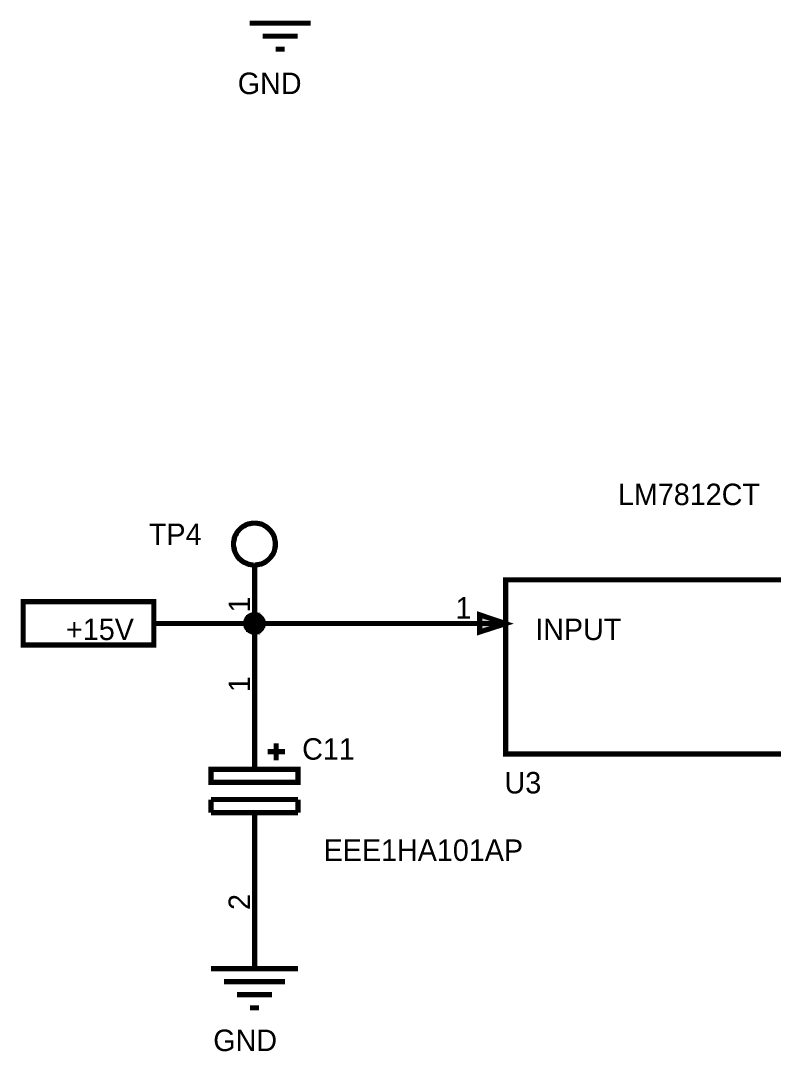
# Model space of a CAD drawing. Header units: millimetres. Extents: x 0 to 800, y 0 to 567.
# Drawn here: x 655.3 to 699.3, y 421.6 to 481.8 of the extents above; entities that cross this region are included whole.
import ezdxf

# ---------------------------------------------------------------- set-up
doc = ezdxf.new("R2010")
doc.units = ezdxf.units.MM
doc.layers.add('Sheet', color=255, linetype='Continuous')

msp = doc.modelspace()

# ---------------------------------------------------------------- linework, layer by layer
at = {"layer": 'Sheet'}
for points, const_width in [([(668.729, 481.685), (672.29, 481.685)], 0.3), ([(669.49, 480.924), (671.528, 480.924)], 0.3), ([(670.252, 480.162), (670.767, 480.162)], 0.3), ([(669.02, 452.477), (668.953, 452.477), (668.885, 452.477), (668.818, 452.455), (668.773, 452.455), (668.706, 452.433), (668.639, 452.433), (668.594, 452.41), (668.527, 452.388), (668.482, 452.365), (668.437, 452.321), (668.37, 452.298), (668.325, 452.276), (668.281, 452.231), (668.236, 452.209), (668.191, 452.164), (668.146, 452.119), (668.101, 452.074), (668.057, 452.03), (668.034, 451.985), (667.989, 451.94), (667.967, 451.895), (667.945, 451.828), (667.9, 451.783), (667.877, 451.738), (667.855, 451.671), (667.833, 451.626), (667.833, 451.559), (667.81, 451.492), (667.81, 451.447), (667.788, 451.38), (667.788, 451.313), (667.788, 451.246)], 0.3), ([(670.229, 451.246), (670.229, 451.313), (670.229, 451.38), (670.207, 451.447), (670.207, 451.492), (670.185, 451.559), (670.185, 451.626), (670.162, 451.671), (670.14, 451.738), (670.117, 451.783), (670.095, 451.828), (670.05, 451.895), (670.028, 451.94), (669.983, 451.985), (669.961, 452.03), (669.916, 452.074), (669.871, 452.119), (669.826, 452.164), (669.781, 452.209), (669.737, 452.231), (669.692, 452.276), (669.647, 452.298), (669.602, 452.321), (669.535, 452.365), (669.49, 452.388), (669.445, 452.41), (669.378, 452.433), (669.333, 452.433), (669.266, 452.455), (669.199, 452.455), (669.154, 452.477), (669.087, 452.477), (669.02, 452.477)], 0.3), ([(667.788, 451.246), (667.788, 451.178), (667.788, 451.134), (667.81, 451.066), (667.81, 450.999), (667.833, 450.954), (667.833, 450.887), (667.855, 450.842), (667.877, 450.775), (667.9, 450.73), (667.922, 450.686), (667.945, 450.641), (667.989, 450.574), (668.012, 450.529), (668.057, 450.484), (668.079, 450.439), (668.124, 450.394), (668.169, 450.372), (668.213, 450.327), (668.258, 450.282), (668.303, 450.26), (668.348, 450.215), (668.393, 450.193), (668.437, 450.17), (668.505, 450.148), (668.549, 450.126), (668.594, 450.103), (668.661, 450.081), (668.706, 450.058), (668.773, 450.058), (668.841, 450.036), (668.885, 450.036), (668.953, 450.036)], 0.3), ([(669.02, 450.036), (669.087, 450.036), (669.154, 450.036), (669.199, 450.058), (669.266, 450.058), (669.333, 450.081), (669.378, 450.081), (669.445, 450.103), (669.49, 450.126), (669.535, 450.148), (669.602, 450.17), (669.647, 450.215), (669.692, 450.238), (669.737, 450.282), (669.781, 450.305), (669.826, 450.35), (669.871, 450.394), (669.916, 450.439), (669.961, 450.484), (669.983, 450.529), (670.028, 450.574), (670.05, 450.618), (670.095, 450.663), (670.117, 450.73), (670.14, 450.775), (670.162, 450.82), (670.185, 450.887), (670.185, 450.932), (670.207, 450.999), (670.207, 451.066), (670.229, 451.111), (670.229, 451.178), (670.229, 451.246)], 0.3), ([(669.02, 450.126), (669.02, 446.609)], 0.3), ([(668.505, 446.609), (668.505, 446.631), (668.505, 446.654), (668.505, 446.699), (668.505, 446.721), (668.527, 446.743), (668.527, 446.766), (668.527, 446.788), (668.549, 446.811), (668.549, 446.833), (668.572, 446.855), (668.572, 446.878), (668.594, 446.9), (668.594, 446.923), (668.617, 446.945), (668.639, 446.967), (668.661, 446.967), (668.661, 446.99), (668.684, 447.012), (668.706, 447.035), (668.729, 447.035), (668.751, 447.057), (668.773, 447.057), (668.796, 447.079), (668.818, 447.079), (668.841, 447.102), (668.863, 447.102), (668.885, 447.102), (668.908, 447.124), (668.93, 447.124), (668.975, 447.124), (668.997, 447.124), (669.02, 447.124)], 0.3), ([(668.505, 446.609), (668.505, 446.631), (668.505, 446.654), (668.505, 446.699), (668.505, 446.721), (668.527, 446.743), (668.527, 446.766), (668.527, 446.788), (668.549, 446.811), (668.549, 446.833), (668.572, 446.855), (668.572, 446.878), (668.594, 446.9), (668.594, 446.923), (668.617, 446.945), (668.639, 446.967), (668.661, 446.967), (668.661, 446.99), (668.684, 447.012), (668.706, 447.035), (668.729, 447.035), (668.751, 447.057), (668.773, 447.057), (668.796, 447.079), (668.818, 447.079), (668.841, 447.102), (668.863, 447.102), (668.885, 447.102), (668.908, 447.124), (668.93, 447.124), (668.975, 447.124), (668.997, 447.124), (669.02, 447.124)], 0.3), ([(668.505, 446.609), (668.505, 446.631), (668.505, 446.654), (668.505, 446.699), (668.505, 446.721), (668.527, 446.743), (668.527, 446.766), (668.527, 446.788), (668.549, 446.811), (668.549, 446.833), (668.572, 446.855), (668.572, 446.878), (668.594, 446.9), (668.594, 446.923), (668.617, 446.945), (668.639, 446.967), (668.661, 446.967), (668.661, 446.99), (668.684, 447.012), (668.706, 447.035), (668.729, 447.035), (668.751, 447.057), (668.773, 447.057), (668.796, 447.079), (668.818, 447.079), (668.841, 447.102), (668.863, 447.102), (668.885, 447.102), (668.908, 447.124), (668.93, 447.124), (668.975, 447.124), (668.997, 447.124), (669.02, 447.124)], 0.3), ([(668.505, 446.609), (668.505, 446.631), (668.505, 446.654), (668.505, 446.699), (668.505, 446.721), (668.527, 446.743), (668.527, 446.766), (668.527, 446.788), (668.549, 446.811), (668.549, 446.833), (668.572, 446.855), (668.572, 446.878), (668.594, 446.9), (668.594, 446.923), (668.617, 446.945), (668.639, 446.967), (668.661, 446.967), (668.661, 446.99), (668.684, 447.012), (668.706, 447.035), (668.729, 447.035), (668.751, 447.057), (668.773, 447.057), (668.796, 447.079), (668.818, 447.079), (668.841, 447.102), (668.863, 447.102), (668.885, 447.102), (668.908, 447.124), (668.93, 447.124), (668.975, 447.124), (668.997, 447.124), (669.02, 447.124)], 0.3), ([(668.505, 446.609), (668.505, 446.631), (668.505, 446.654), (668.505, 446.699), (668.505, 446.721), (668.527, 446.743), (668.527, 446.766), (668.527, 446.788), (668.549, 446.811), (668.549, 446.833), (668.572, 446.855), (668.572, 446.878), (668.594, 446.9), (668.594, 446.923), (668.617, 446.945), (668.639, 446.967), (668.661, 446.967), (668.661, 446.99), (668.684, 447.012), (668.706, 447.035), (668.729, 447.035), (668.751, 447.057), (668.773, 447.057), (668.796, 447.079), (668.818, 447.079), (668.841, 447.102), (668.863, 447.102), (668.885, 447.102), (668.908, 447.124), (668.93, 447.124), (668.975, 447.124), (668.997, 447.124), (669.02, 447.124)], 0.3), ([(668.505, 446.609), (668.505, 446.631), (668.505, 446.654), (668.505, 446.699), (668.505, 446.721), (668.527, 446.743), (668.527, 446.766), (668.527, 446.788), (668.549, 446.811), (668.549, 446.833), (668.572, 446.855), (668.572, 446.878), (668.594, 446.9), (668.594, 446.923), (668.617, 446.945), (668.639, 446.967), (668.661, 446.967), (668.661, 446.99), (668.684, 447.012), (668.706, 447.035), (668.729, 447.035), (668.751, 447.057), (668.773, 447.057), (668.796, 447.079), (668.818, 447.079), (668.841, 447.102), (668.863, 447.102), (668.885, 447.102), (668.908, 447.124), (668.93, 447.124), (668.975, 447.124), (668.997, 447.124), (669.02, 447.124)], 0.3), ([(668.505, 446.609), (668.505, 446.631), (668.505, 446.654), (668.505, 446.699), (668.505, 446.721), (668.527, 446.743), (668.527, 446.766), (668.527, 446.788), (668.549, 446.811), (668.549, 446.833), (668.572, 446.855), (668.572, 446.878), (668.594, 446.9), (668.594, 446.923), (668.617, 446.945), (668.639, 446.967), (668.661, 446.967), (668.661, 446.99), (668.684, 447.012), (668.706, 447.035), (668.729, 447.035), (668.751, 447.057), (668.773, 447.057), (668.796, 447.079), (668.818, 447.079), (668.841, 447.102), (668.863, 447.102), (668.885, 447.102), (668.908, 447.124), (668.93, 447.124), (668.975, 447.124), (668.997, 447.124), (669.02, 447.124)], 0.3), ([(668.505, 446.609), (668.505, 446.631), (668.505, 446.654), (668.505, 446.699), (668.505, 446.721), (668.527, 446.743), (668.527, 446.766), (668.527, 446.788), (668.549, 446.811), (668.549, 446.833), (668.572, 446.855), (668.572, 446.878), (668.594, 446.9), (668.594, 446.923), (668.617, 446.945), (668.639, 446.967), (668.661, 446.967), (668.661, 446.99), (668.684, 447.012), (668.706, 447.035), (668.729, 447.035), (668.751, 447.057), (668.773, 447.057), (668.796, 447.079), (668.818, 447.079), (668.841, 447.102), (668.863, 447.102), (668.885, 447.102), (668.908, 447.124), (668.93, 447.124), (668.975, 447.124), (668.997, 447.124), (669.02, 447.124)], 0.0991), ([(668.505, 446.609), (668.505, 446.631), (668.505, 446.654), (668.505, 446.699), (668.505, 446.721), (668.527, 446.743), (668.527, 446.766), (668.527, 446.788), (668.549, 446.811), (668.549, 446.833), (668.572, 446.855), (668.572, 446.878), (668.594, 446.9), (668.594, 446.923), (668.617, 446.945), (668.639, 446.967), (668.661, 446.967), (668.661, 446.99), (668.684, 447.012), (668.706, 447.035), (668.729, 447.035), (668.751, 447.057), (668.773, 447.057), (668.796, 447.079), (668.818, 447.079), (668.841, 447.102), (668.863, 447.102), (668.885, 447.102), (668.908, 447.124), (668.93, 447.124), (668.975, 447.124), (668.997, 447.124), (669.02, 447.124)], 0.0991), ([(668.505, 446.609), (668.505, 446.631), (668.505, 446.654), (668.505, 446.699), (668.505, 446.721), (668.527, 446.743), (668.527, 446.766), (668.527, 446.788), (668.549, 446.811), (668.549, 446.833), (668.572, 446.855), (668.572, 446.878), (668.594, 446.9), (668.594, 446.923), (668.617, 446.945), (668.639, 446.967), (668.661, 446.967), (668.661, 446.99), (668.684, 447.012), (668.706, 447.035), (668.729, 447.035), (668.751, 447.057), (668.773, 447.057), (668.796, 447.079), (668.818, 447.079), (668.841, 447.102), (668.863, 447.102), (668.885, 447.102), (668.908, 447.124), (668.93, 447.124), (668.975, 447.124), (668.997, 447.124), (669.02, 447.124)], 0.0991), ([(668.505, 446.609), (668.505, 446.631), (668.505, 446.654), (668.505, 446.699), (668.505, 446.721), (668.527, 446.743), (668.527, 446.766), (668.527, 446.788), (668.549, 446.811), (668.549, 446.833), (668.572, 446.855), (668.572, 446.878), (668.594, 446.9), (668.594, 446.923), (668.617, 446.945), (668.639, 446.967), (668.661, 446.967), (668.661, 446.99), (668.684, 447.012), (668.706, 447.035), (668.729, 447.035), (668.751, 447.057), (668.773, 447.057), (668.796, 447.079), (668.818, 447.079), (668.841, 447.102), (668.863, 447.102), (668.885, 447.102), (668.908, 447.124), (668.93, 447.124), (668.975, 447.124), (668.997, 447.124), (669.02, 447.124)], 0.0991), ([(668.505, 446.609), (668.505, 446.631), (668.505, 446.654), (668.505, 446.699), (668.505, 446.721), (668.527, 446.743), (668.527, 446.766), (668.527, 446.788), (668.549, 446.811), (668.549, 446.833), (668.572, 446.855), (668.572, 446.878), (668.594, 446.9), (668.594, 446.923), (668.617, 446.945), (668.639, 446.967), (668.661, 446.967), (668.661, 446.99), (668.684, 447.012), (668.706, 447.035), (668.729, 447.035), (668.751, 447.057), (668.773, 447.057), (668.796, 447.079), (668.818, 447.079), (668.841, 447.102), (668.863, 447.102), (668.885, 447.102), (668.908, 447.124), (668.93, 447.124), (668.975, 447.124), (668.997, 447.124), (669.02, 447.124)], 0.0991), ([(668.505, 446.609), (668.505, 446.631), (668.505, 446.654), (668.505, 446.699), (668.505, 446.721), (668.527, 446.743), (668.527, 446.766), (668.527, 446.788), (668.549, 446.811), (668.549, 446.833), (668.572, 446.855), (668.572, 446.878), (668.594, 446.9), (668.594, 446.923), (668.617, 446.945), (668.639, 446.967), (668.661, 446.967), (668.661, 446.99), (668.684, 447.012), (668.706, 447.035), (668.729, 447.035), (668.751, 447.057), (668.773, 447.057), (668.796, 447.079), (668.818, 447.079), (668.841, 447.102), (668.863, 447.102), (668.885, 447.102), (668.908, 447.124), (668.93, 447.124), (668.975, 447.124), (668.997, 447.124), (669.02, 447.124)], 0.0991), ([(668.505, 446.609), (668.505, 446.631), (668.505, 446.654), (668.505, 446.699), (668.505, 446.721), (668.527, 446.743), (668.527, 446.766), (668.527, 446.788), (668.549, 446.811), (668.549, 446.833), (668.572, 446.855), (668.572, 446.878), (668.594, 446.9), (668.594, 446.923), (668.617, 446.945), (668.639, 446.967), (668.661, 446.967), (668.661, 446.99), (668.684, 447.012), (668.706, 447.035), (668.729, 447.035), (668.751, 447.057), (668.773, 447.057), (668.796, 447.079), (668.818, 447.079), (668.841, 447.102), (668.863, 447.102), (668.885, 447.102), (668.908, 447.124), (668.93, 447.124), (668.975, 447.124), (668.997, 447.124), (669.02, 447.124)], 0.0991), ([(669.02, 447.124), (669.02, 447.124)], 0.3), ([(669.02, 447.124), (669.042, 447.124), (669.065, 447.124), (669.087, 447.124), (669.109, 447.124), (669.132, 447.102), (669.154, 447.102), (669.199, 447.102), (669.199, 447.079), (669.221, 447.079), (669.244, 447.057), (669.266, 447.057), (669.289, 447.035), (669.311, 447.035), (669.333, 447.012), (669.356, 446.99), (669.378, 446.967), (669.378, 446.967), (669.401, 446.945), (669.423, 446.923), (669.423, 446.9), (669.445, 446.878), (669.445, 446.855), (669.468, 446.833), (669.468, 446.811), (669.49, 446.788), (669.49, 446.766), (669.49, 446.743), (669.513, 446.721), (669.513, 446.699), (669.513, 446.654), (669.513, 446.631), (669.513, 446.609)], 0.3), ([(669.02, 447.124), (669.02, 447.124)], 0.3), ([(669.02, 447.124), (669.042, 447.124), (669.065, 447.124), (669.087, 447.124), (669.109, 447.124), (669.132, 447.102), (669.154, 447.102), (669.199, 447.102), (669.199, 447.079), (669.221, 447.079), (669.244, 447.057), (669.266, 447.057), (669.289, 447.035), (669.311, 447.035), (669.333, 447.012), (669.356, 446.99), (669.378, 446.967), (669.378, 446.967), (669.401, 446.945), (669.423, 446.923), (669.423, 446.9), (669.445, 446.878), (669.445, 446.855), (669.468, 446.833), (669.468, 446.811), (669.49, 446.788), (669.49, 446.766), (669.49, 446.743), (669.513, 446.721), (669.513, 446.699), (669.513, 446.654), (669.513, 446.631), (669.513, 446.609)], 0.3), ([(669.02, 447.124), (669.02, 447.124)], 0.3), ([(669.02, 447.124), (669.042, 447.124), (669.065, 447.124), (669.087, 447.124), (669.109, 447.124), (669.132, 447.102), (669.154, 447.102), (669.199, 447.102), (669.199, 447.079), (669.221, 447.079), (669.244, 447.057), (669.266, 447.057), (669.289, 447.035), (669.311, 447.035), (669.333, 447.012), (669.356, 446.99), (669.378, 446.967), (669.378, 446.967), (669.401, 446.945), (669.423, 446.923), (669.423, 446.9), (669.445, 446.878), (669.445, 446.855), (669.468, 446.833), (669.468, 446.811), (669.49, 446.788), (669.49, 446.766), (669.49, 446.743), (669.513, 446.721), (669.513, 446.699), (669.513, 446.654), (669.513, 446.631), (669.513, 446.609)], 0.3), ([(669.02, 447.124), (669.02, 447.124)], 0.3), ([(669.02, 447.124), (669.042, 447.124), (669.065, 447.124), (669.087, 447.124), (669.109, 447.124), (669.132, 447.102), (669.154, 447.102), (669.199, 447.102), (669.199, 447.079), (669.221, 447.079), (669.244, 447.057), (669.266, 447.057), (669.289, 447.035), (669.311, 447.035), (669.333, 447.012), (669.356, 446.99), (669.378, 446.967), (669.378, 446.967), (669.401, 446.945), (669.423, 446.923), (669.423, 446.9), (669.445, 446.878), (669.445, 446.855), (669.468, 446.833), (669.468, 446.811), (669.49, 446.788), (669.49, 446.766), (669.49, 446.743), (669.513, 446.721), (669.513, 446.699), (669.513, 446.654), (669.513, 446.631), (669.513, 446.609)], 0.3), ([(669.02, 447.124), (669.02, 447.124)], 0.3), ([(669.02, 447.124), (669.042, 447.124), (669.065, 447.124), (669.087, 447.124), (669.109, 447.124), (669.132, 447.102), (669.154, 447.102), (669.199, 447.102), (669.199, 447.079), (669.221, 447.079), (669.244, 447.057), (669.266, 447.057), (669.289, 447.035), (669.311, 447.035), (669.333, 447.012), (669.356, 446.99), (669.378, 446.967), (669.378, 446.967), (669.401, 446.945), (669.423, 446.923), (669.423, 446.9), (669.445, 446.878), (669.445, 446.855), (669.468, 446.833), (669.468, 446.811), (669.49, 446.788), (669.49, 446.766), (669.49, 446.743), (669.513, 446.721), (669.513, 446.699), (669.513, 446.654), (669.513, 446.631), (669.513, 446.609)], 0.3), ([(669.02, 447.124), (669.02, 447.124)], 0.3), ([(669.02, 447.124), (669.042, 447.124), (669.065, 447.124), (669.087, 447.124), (669.109, 447.124), (669.132, 447.102), (669.154, 447.102), (669.199, 447.102), (669.199, 447.079), (669.221, 447.079), (669.244, 447.057), (669.266, 447.057), (669.289, 447.035), (669.311, 447.035), (669.333, 447.012), (669.356, 446.99), (669.378, 446.967), (669.378, 446.967), (669.401, 446.945), (669.423, 446.923), (669.423, 446.9), (669.445, 446.878), (669.445, 446.855), (669.468, 446.833), (669.468, 446.811), (669.49, 446.788), (669.49, 446.766), (669.49, 446.743), (669.513, 446.721), (669.513, 446.699), (669.513, 446.654), (669.513, 446.631), (669.513, 446.609)], 0.3), ([(669.02, 447.124), (669.02, 447.124)], 0.3), ([(669.02, 447.124), (669.042, 447.124), (669.065, 447.124), (669.087, 447.124), (669.109, 447.124), (669.132, 447.102), (669.154, 447.102), (669.199, 447.102), (669.199, 447.079), (669.221, 447.079), (669.244, 447.057), (669.266, 447.057), (669.289, 447.035), (669.311, 447.035), (669.333, 447.012), (669.356, 446.99), (669.378, 446.967), (669.378, 446.967), (669.401, 446.945), (669.423, 446.923), (669.423, 446.9), (669.445, 446.878), (669.445, 446.855), (669.468, 446.833), (669.468, 446.811), (669.49, 446.788), (669.49, 446.766), (669.49, 446.743), (669.513, 446.721), (669.513, 446.699), (669.513, 446.654), (669.513, 446.631), (669.513, 446.609)], 0.3), ([(669.02, 447.124), (669.02, 447.124)], 0.0991), ([(669.02, 447.124), (669.042, 447.124), (669.065, 447.124), (669.087, 447.124), (669.109, 447.124), (669.132, 447.102), (669.154, 447.102), (669.199, 447.102), (669.199, 447.079), (669.221, 447.079), (669.244, 447.057), (669.266, 447.057), (669.289, 447.035), (669.311, 447.035), (669.333, 447.012), (669.356, 446.99), (669.378, 446.967), (669.378, 446.967), (669.401, 446.945), (669.423, 446.923), (669.423, 446.9), (669.445, 446.878), (669.445, 446.855), (669.468, 446.833), (669.468, 446.811), (669.49, 446.788), (669.49, 446.766), (669.49, 446.743), (669.513, 446.721), (669.513, 446.699), (669.513, 446.654), (669.513, 446.631), (669.513, 446.609)], 0.0991), ([(669.02, 447.124), (669.02, 447.124)], 0.0991), ([(669.02, 447.124), (669.042, 447.124), (669.065, 447.124), (669.087, 447.124), (669.109, 447.124), (669.132, 447.102), (669.154, 447.102), (669.199, 447.102), (669.199, 447.079), (669.221, 447.079), (669.244, 447.057), (669.266, 447.057), (669.289, 447.035), (669.311, 447.035), (669.333, 447.012), (669.356, 446.99), (669.378, 446.967), (669.378, 446.967), (669.401, 446.945), (669.423, 446.923), (669.423, 446.9), (669.445, 446.878), (669.445, 446.855), (669.468, 446.833), (669.468, 446.811), (669.49, 446.788), (669.49, 446.766), (669.49, 446.743), (669.513, 446.721), (669.513, 446.699), (669.513, 446.654), (669.513, 446.631), (669.513, 446.609)], 0.0991), ([(669.02, 447.124), (669.02, 447.124)], 0.0991), ([(669.02, 447.124), (669.042, 447.124), (669.065, 447.124), (669.087, 447.124), (669.109, 447.124), (669.132, 447.102), (669.154, 447.102), (669.199, 447.102), (669.199, 447.079), (669.221, 447.079), (669.244, 447.057), (669.266, 447.057), (669.289, 447.035), (669.311, 447.035), (669.333, 447.012), (669.356, 446.99), (669.378, 446.967), (669.378, 446.967), (669.401, 446.945), (669.423, 446.923), (669.423, 446.9), (669.445, 446.878), (669.445, 446.855), (669.468, 446.833), (669.468, 446.811), (669.49, 446.788), (669.49, 446.766), (669.49, 446.743), (669.513, 446.721), (669.513, 446.699), (669.513, 446.654), (669.513, 446.631), (669.513, 446.609)], 0.0991), ([(669.02, 447.124), (669.02, 447.124)], 0.0991), ([(669.02, 447.124), (669.042, 447.124), (669.065, 447.124), (669.087, 447.124), (669.109, 447.124), (669.132, 447.102), (669.154, 447.102), (669.199, 447.102), (669.199, 447.079), (669.221, 447.079), (669.244, 447.057), (669.266, 447.057), (669.289, 447.035), (669.311, 447.035), (669.333, 447.012), (669.356, 446.99), (669.378, 446.967), (669.378, 446.967), (669.401, 446.945), (669.423, 446.923), (669.423, 446.9), (669.445, 446.878), (669.445, 446.855), (669.468, 446.833), (669.468, 446.811), (669.49, 446.788), (669.49, 446.766), (669.49, 446.743), (669.513, 446.721), (669.513, 446.699), (669.513, 446.654), (669.513, 446.631), (669.513, 446.609)], 0.0991), ([(669.02, 447.124), (669.02, 447.124)], 0.0991), ([(669.02, 447.124), (669.042, 447.124), (669.065, 447.124), (669.087, 447.124), (669.109, 447.124), (669.132, 447.102), (669.154, 447.102), (669.199, 447.102), (669.199, 447.079), (669.221, 447.079), (669.244, 447.057), (669.266, 447.057), (669.289, 447.035), (669.311, 447.035), (669.333, 447.012), (669.356, 446.99), (669.378, 446.967), (669.378, 446.967), (669.401, 446.945), (669.423, 446.923), (669.423, 446.9), (669.445, 446.878), (669.445, 446.855), (669.468, 446.833), (669.468, 446.811), (669.49, 446.788), (669.49, 446.766), (669.49, 446.743), (669.513, 446.721), (669.513, 446.699), (669.513, 446.654), (669.513, 446.631), (669.513, 446.609)], 0.0991), ([(669.02, 447.124), (669.02, 447.124)], 0.0991), ([(669.02, 447.124), (669.042, 447.124), (669.065, 447.124), (669.087, 447.124), (669.109, 447.124), (669.132, 447.102), (669.154, 447.102), (669.199, 447.102), (669.199, 447.079), (669.221, 447.079), (669.244, 447.057), (669.266, 447.057), (669.289, 447.035), (669.311, 447.035), (669.333, 447.012), (669.356, 446.99), (669.378, 446.967), (669.378, 446.967), (669.401, 446.945), (669.423, 446.923), (669.423, 446.9), (669.445, 446.878), (669.445, 446.855), (669.468, 446.833), (669.468, 446.811), (669.49, 446.788), (669.49, 446.766), (669.49, 446.743), (669.513, 446.721), (669.513, 446.699), (669.513, 446.654), (669.513, 446.631), (669.513, 446.609)], 0.0991), ([(669.02, 447.124), (669.02, 447.124)], 0.0991), ([(669.02, 447.124), (669.042, 447.124), (669.065, 447.124), (669.087, 447.124), (669.109, 447.124), (669.132, 447.102), (669.154, 447.102), (669.199, 447.102), (669.199, 447.079), (669.221, 447.079), (669.244, 447.057), (669.266, 447.057), (669.289, 447.035), (669.311, 447.035), (669.333, 447.012), (669.356, 446.99), (669.378, 446.967), (669.378, 446.967), (669.401, 446.945), (669.423, 446.923), (669.423, 446.9), (669.445, 446.878), (669.445, 446.855), (669.468, 446.833), (669.468, 446.811), (669.49, 446.788), (669.49, 446.766), (669.49, 446.743), (669.513, 446.721), (669.513, 446.699), (669.513, 446.654), (669.513, 446.631), (669.513, 446.609)], 0.0991), ([(663.129, 446.609), (669.02, 446.609)], 0.3), ([(669.02, 446.116), (668.997, 446.116), (668.975, 446.116), (668.93, 446.116), (668.908, 446.116), (668.885, 446.139), (668.863, 446.139), (668.841, 446.139), (668.818, 446.161), (668.796, 446.161), (668.773, 446.183), (668.751, 446.183), (668.729, 446.206), (668.706, 446.206), (668.684, 446.228), (668.661, 446.251), (668.661, 446.273), (668.639, 446.273), (668.617, 446.295), (668.594, 446.318), (668.594, 446.34), (668.572, 446.363), (668.572, 446.385), (668.549, 446.407), (668.549, 446.407), (668.527, 446.43), (668.527, 446.475), (668.527, 446.497), (668.505, 446.519), (668.505, 446.542), (668.505, 446.564), (668.505, 446.587), (668.505, 446.609)], 0.3), ([(668.505, 446.609), (668.505, 446.609)], 0.3), ([(669.02, 446.116), (668.997, 446.116), (668.975, 446.116), (668.93, 446.116), (668.908, 446.116), (668.885, 446.139), (668.863, 446.139), (668.841, 446.139), (668.818, 446.161), (668.796, 446.161), (668.773, 446.183), (668.751, 446.183), (668.729, 446.206), (668.706, 446.206), (668.684, 446.228), (668.661, 446.251), (668.661, 446.273), (668.639, 446.273), (668.617, 446.295), (668.594, 446.318), (668.594, 446.34), (668.572, 446.363), (668.572, 446.385), (668.549, 446.407), (668.549, 446.407), (668.527, 446.43), (668.527, 446.475), (668.527, 446.497), (668.505, 446.519), (668.505, 446.542), (668.505, 446.564), (668.505, 446.587), (668.505, 446.609)], 0.3), ([(668.505, 446.609), (668.505, 446.609)], 0.3), ([(669.02, 446.116), (668.997, 446.116), (668.975, 446.116), (668.93, 446.116), (668.908, 446.116), (668.885, 446.139), (668.863, 446.139), (668.841, 446.139), (668.818, 446.161), (668.796, 446.161), (668.773, 446.183), (668.751, 446.183), (668.729, 446.206), (668.706, 446.206), (668.684, 446.228), (668.661, 446.251), (668.661, 446.273), (668.639, 446.273), (668.617, 446.295), (668.594, 446.318), (668.594, 446.34), (668.572, 446.363), (668.572, 446.385), (668.549, 446.407), (668.549, 446.407), (668.527, 446.43), (668.527, 446.475), (668.527, 446.497), (668.505, 446.519), (668.505, 446.542), (668.505, 446.564), (668.505, 446.587), (668.505, 446.609)], 0.3), ([(668.505, 446.609), (668.505, 446.609)], 0.3), ([(669.02, 446.116), (668.997, 446.116), (668.975, 446.116), (668.93, 446.116), (668.908, 446.116), (668.885, 446.139), (668.863, 446.139), (668.841, 446.139), (668.818, 446.161), (668.796, 446.161), (668.773, 446.183), (668.751, 446.183), (668.729, 446.206), (668.706, 446.206), (668.684, 446.228), (668.661, 446.251), (668.661, 446.273), (668.639, 446.273), (668.617, 446.295), (668.594, 446.318), (668.594, 446.34), (668.572, 446.363), (668.572, 446.385), (668.549, 446.407), (668.549, 446.407), (668.527, 446.43), (668.527, 446.475), (668.527, 446.497), (668.505, 446.519), (668.505, 446.542), (668.505, 446.564), (668.505, 446.587), (668.505, 446.609)], 0.3), ([(668.505, 446.609), (668.505, 446.609)], 0.3), ([(669.02, 446.116), (668.997, 446.116), (668.975, 446.116), (668.93, 446.116), (668.908, 446.116), (668.885, 446.139), (668.863, 446.139), (668.841, 446.139), (668.818, 446.161), (668.796, 446.161), (668.773, 446.183), (668.751, 446.183), (668.729, 446.206), (668.706, 446.206), (668.684, 446.228), (668.661, 446.251), (668.661, 446.273), (668.639, 446.273), (668.617, 446.295), (668.594, 446.318), (668.594, 446.34), (668.572, 446.363), (668.572, 446.385), (668.549, 446.407), (668.549, 446.407), (668.527, 446.43), (668.527, 446.475), (668.527, 446.497), (668.505, 446.519), (668.505, 446.542), (668.505, 446.564), (668.505, 446.587), (668.505, 446.609)], 0.3), ([(668.505, 446.609), (668.505, 446.609)], 0.3), ([(669.02, 446.116), (668.997, 446.116), (668.975, 446.116), (668.93, 446.116), (668.908, 446.116), (668.885, 446.139), (668.863, 446.139), (668.841, 446.139), (668.818, 446.161), (668.796, 446.161), (668.773, 446.183), (668.751, 446.183), (668.729, 446.206), (668.706, 446.206), (668.684, 446.228), (668.661, 446.251), (668.661, 446.273), (668.639, 446.273), (668.617, 446.295), (668.594, 446.318), (668.594, 446.34), (668.572, 446.363), (668.572, 446.385), (668.549, 446.407), (668.549, 446.407), (668.527, 446.43), (668.527, 446.475), (668.527, 446.497), (668.505, 446.519), (668.505, 446.542), (668.505, 446.564), (668.505, 446.587), (668.505, 446.609)], 0.3), ([(668.505, 446.609), (668.505, 446.609)], 0.3), ([(669.02, 446.116), (668.997, 446.116), (668.975, 446.116), (668.93, 446.116), (668.908, 446.116), (668.885, 446.139), (668.863, 446.139), (668.841, 446.139), (668.818, 446.161), (668.796, 446.161), (668.773, 446.183), (668.751, 446.183), (668.729, 446.206), (668.706, 446.206), (668.684, 446.228), (668.661, 446.251), (668.661, 446.273), (668.639, 446.273), (668.617, 446.295), (668.594, 446.318), (668.594, 446.34), (668.572, 446.363), (668.572, 446.385), (668.549, 446.407), (668.549, 446.407), (668.527, 446.43), (668.527, 446.475), (668.527, 446.497), (668.505, 446.519), (668.505, 446.542), (668.505, 446.564), (668.505, 446.587), (668.505, 446.609)], 0.3), ([(668.505, 446.609), (668.505, 446.609)], 0.3), ([(669.02, 446.116), (668.997, 446.116), (668.975, 446.116), (668.93, 446.116), (668.908, 446.116), (668.885, 446.139), (668.863, 446.139), (668.841, 446.139), (668.818, 446.161), (668.796, 446.161), (668.773, 446.183), (668.751, 446.183), (668.729, 446.206), (668.706, 446.206), (668.684, 446.228), (668.661, 446.251), (668.661, 446.273), (668.639, 446.273), (668.617, 446.295), (668.594, 446.318), (668.594, 446.34), (668.572, 446.363), (668.572, 446.385), (668.549, 446.407), (668.549, 446.407), (668.527, 446.43), (668.527, 446.475), (668.527, 446.497), (668.505, 446.519), (668.505, 446.542), (668.505, 446.564), (668.505, 446.587), (668.505, 446.609)], 0.0991), ([(668.505, 446.609), (668.505, 446.609)], 0.0991), ([(669.02, 446.116), (668.997, 446.116), (668.975, 446.116), (668.93, 446.116), (668.908, 446.116), (668.885, 446.139), (668.863, 446.139), (668.841, 446.139), (668.818, 446.161), (668.796, 446.161), (668.773, 446.183), (668.751, 446.183), (668.729, 446.206), (668.706, 446.206), (668.684, 446.228), (668.661, 446.251), (668.661, 446.273), (668.639, 446.273), (668.617, 446.295), (668.594, 446.318), (668.594, 446.34), (668.572, 446.363), (668.572, 446.385), (668.549, 446.407), (668.549, 446.407), (668.527, 446.43), (668.527, 446.475), (668.527, 446.497), (668.505, 446.519), (668.505, 446.542), (668.505, 446.564), (668.505, 446.587), (668.505, 446.609)], 0.0991), ([(668.505, 446.609), (668.505, 446.609)], 0.0991), ([(669.02, 446.116), (668.997, 446.116), (668.975, 446.116), (668.93, 446.116), (668.908, 446.116), (668.885, 446.139), (668.863, 446.139), (668.841, 446.139), (668.818, 446.161), (668.796, 446.161), (668.773, 446.183), (668.751, 446.183), (668.729, 446.206), (668.706, 446.206), (668.684, 446.228), (668.661, 446.251), (668.661, 446.273), (668.639, 446.273), (668.617, 446.295), (668.594, 446.318), (668.594, 446.34), (668.572, 446.363), (668.572, 446.385), (668.549, 446.407), (668.549, 446.407), (668.527, 446.43), (668.527, 446.475), (668.527, 446.497), (668.505, 446.519), (668.505, 446.542), (668.505, 446.564), (668.505, 446.587), (668.505, 446.609)], 0.0991), ([(668.505, 446.609), (668.505, 446.609)], 0.0991), ([(669.02, 446.116), (668.997, 446.116), (668.975, 446.116), (668.93, 446.116), (668.908, 446.116), (668.885, 446.139), (668.863, 446.139), (668.841, 446.139), (668.818, 446.161), (668.796, 446.161), (668.773, 446.183), (668.751, 446.183), (668.729, 446.206), (668.706, 446.206), (668.684, 446.228), (668.661, 446.251), (668.661, 446.273), (668.639, 446.273), (668.617, 446.295), (668.594, 446.318), (668.594, 446.34), (668.572, 446.363), (668.572, 446.385), (668.549, 446.407), (668.549, 446.407), (668.527, 446.43), (668.527, 446.475), (668.527, 446.497), (668.505, 446.519), (668.505, 446.542), (668.505, 446.564), (668.505, 446.587), (668.505, 446.609)], 0.0991), ([(668.505, 446.609), (668.505, 446.609)], 0.0991), ([(669.02, 446.116), (668.997, 446.116), (668.975, 446.116), (668.93, 446.116), (668.908, 446.116), (668.885, 446.139), (668.863, 446.139), (668.841, 446.139), (668.818, 446.161), (668.796, 446.161), (668.773, 446.183), (668.751, 446.183), (668.729, 446.206), (668.706, 446.206), (668.684, 446.228), (668.661, 446.251), (668.661, 446.273), (668.639, 446.273), (668.617, 446.295), (668.594, 446.318), (668.594, 446.34), (668.572, 446.363), (668.572, 446.385), (668.549, 446.407), (668.549, 446.407), (668.527, 446.43), (668.527, 446.475), (668.527, 446.497), (668.505, 446.519), (668.505, 446.542), (668.505, 446.564), (668.505, 446.587), (668.505, 446.609)], 0.0991), ([(668.505, 446.609), (668.505, 446.609)], 0.0991), ([(669.02, 446.116), (668.997, 446.116), (668.975, 446.116), (668.93, 446.116), (668.908, 446.116), (668.885, 446.139), (668.863, 446.139), (668.841, 446.139), (668.818, 446.161), (668.796, 446.161), (668.773, 446.183), (668.751, 446.183), (668.729, 446.206), (668.706, 446.206), (668.684, 446.228), (668.661, 446.251), (668.661, 446.273), (668.639, 446.273), (668.617, 446.295), (668.594, 446.318), (668.594, 446.34), (668.572, 446.363), (668.572, 446.385), (668.549, 446.407), (668.549, 446.407), (668.527, 446.43), (668.527, 446.475), (668.527, 446.497), (668.505, 446.519), (668.505, 446.542), (668.505, 446.564), (668.505, 446.587), (668.505, 446.609)], 0.0991), ([(668.505, 446.609), (668.505, 446.609)], 0.0991), ([(669.02, 446.116), (668.997, 446.116), (668.975, 446.116), (668.93, 446.116), (668.908, 446.116), (668.885, 446.139), (668.863, 446.139), (668.841, 446.139), (668.818, 446.161), (668.796, 446.161), (668.773, 446.183), (668.751, 446.183), (668.729, 446.206), (668.706, 446.206), (668.684, 446.228), (668.661, 446.251), (668.661, 446.273), (668.639, 446.273), (668.617, 446.295), (668.594, 446.318), (668.594, 446.34), (668.572, 446.363), (668.572, 446.385), (668.549, 446.407), (668.549, 446.407), (668.527, 446.43), (668.527, 446.475), (668.527, 446.497), (668.505, 446.519), (668.505, 446.542), (668.505, 446.564), (668.505, 446.587), (668.505, 446.609)], 0.0991), ([(668.505, 446.609), (668.505, 446.609)], 0.0991), ([(669.513, 446.609), (669.513, 446.587), (669.513, 446.564), (669.513, 446.542), (669.513, 446.519), (669.49, 446.497), (669.49, 446.475), (669.49, 446.43), (669.468, 446.407), (669.468, 446.407), (669.445, 446.385), (669.445, 446.363), (669.423, 446.34), (669.423, 446.318), (669.401, 446.295), (669.378, 446.273), (669.378, 446.273), (669.356, 446.251), (669.333, 446.228), (669.311, 446.206), (669.289, 446.206), (669.266, 446.183), (669.244, 446.183), (669.221, 446.161), (669.199, 446.161), (669.199, 446.139), (669.154, 446.139), (669.132, 446.139), (669.109, 446.116), (669.087, 446.116), (669.065, 446.116), (669.042, 446.116), (669.02, 446.116)], 0.3), ([(669.513, 446.609), (669.513, 446.587), (669.513, 446.564), (669.513, 446.542), (669.513, 446.519), (669.49, 446.497), (669.49, 446.475), (669.49, 446.43), (669.468, 446.407), (669.468, 446.407), (669.445, 446.385), (669.445, 446.363), (669.423, 446.34), (669.423, 446.318), (669.401, 446.295), (669.378, 446.273), (669.378, 446.273), (669.356, 446.251), (669.333, 446.228), (669.311, 446.206), (669.289, 446.206), (669.266, 446.183), (669.244, 446.183), (669.221, 446.161), (669.199, 446.161), (669.199, 446.139), (669.154, 446.139), (669.132, 446.139), (669.109, 446.116), (669.087, 446.116), (669.065, 446.116), (669.042, 446.116), (669.02, 446.116)], 0.3), ([(678.607, 446.609), (669.02, 446.609), (669.02, 443.182)], 0.3), ([(669.513, 446.609), (669.513, 446.587), (669.513, 446.564), (669.513, 446.542), (669.513, 446.519), (669.49, 446.497), (669.49, 446.475), (669.49, 446.43), (669.468, 446.407), (669.468, 446.407), (669.445, 446.385), (669.445, 446.363), (669.423, 446.34), (669.423, 446.318), (669.401, 446.295), (669.378, 446.273), (669.378, 446.273), (669.356, 446.251), (669.333, 446.228), (669.311, 446.206), (669.289, 446.206), (669.266, 446.183), (669.244, 446.183), (669.221, 446.161), (669.199, 446.161), (669.199, 446.139), (669.154, 446.139), (669.132, 446.139), (669.109, 446.116), (669.087, 446.116), (669.065, 446.116), (669.042, 446.116), (669.02, 446.116)], 0.3), ([(669.513, 446.609), (669.513, 446.587), (669.513, 446.564), (669.513, 446.542), (669.513, 446.519), (669.49, 446.497), (669.49, 446.475), (669.49, 446.43), (669.468, 446.407), (669.468, 446.407), (669.445, 446.385), (669.445, 446.363), (669.423, 446.34), (669.423, 446.318), (669.401, 446.295), (669.378, 446.273), (669.378, 446.273), (669.356, 446.251), (669.333, 446.228), (669.311, 446.206), (669.289, 446.206), (669.266, 446.183), (669.244, 446.183), (669.221, 446.161), (669.199, 446.161), (669.199, 446.139), (669.154, 446.139), (669.132, 446.139), (669.109, 446.116), (669.087, 446.116), (669.065, 446.116), (669.042, 446.116), (669.02, 446.116)], 0.3), ([(669.513, 446.609), (669.513, 446.587), (669.513, 446.564), (669.513, 446.542), (669.513, 446.519), (669.49, 446.497), (669.49, 446.475), (669.49, 446.43), (669.468, 446.407), (669.468, 446.407), (669.445, 446.385), (669.445, 446.363), (669.423, 446.34), (669.423, 446.318), (669.401, 446.295), (669.378, 446.273), (669.378, 446.273), (669.356, 446.251), (669.333, 446.228), (669.311, 446.206), (669.289, 446.206), (669.266, 446.183), (669.244, 446.183), (669.221, 446.161), (669.199, 446.161), (669.199, 446.139), (669.154, 446.139), (669.132, 446.139), (669.109, 446.116), (669.087, 446.116), (669.065, 446.116), (669.042, 446.116), (669.02, 446.116)], 0.3), ([(669.513, 446.609), (669.513, 446.587), (669.513, 446.564), (669.513, 446.542), (669.513, 446.519), (669.49, 446.497), (669.49, 446.475), (669.49, 446.43), (669.468, 446.407), (669.468, 446.407), (669.445, 446.385), (669.445, 446.363), (669.423, 446.34), (669.423, 446.318), (669.401, 446.295), (669.378, 446.273), (669.378, 446.273), (669.356, 446.251), (669.333, 446.228), (669.311, 446.206), (669.289, 446.206), (669.266, 446.183), (669.244, 446.183), (669.221, 446.161), (669.199, 446.161), (669.199, 446.139), (669.154, 446.139), (669.132, 446.139), (669.109, 446.116), (669.087, 446.116), (669.065, 446.116), (669.042, 446.116), (669.02, 446.116)], 0.3), ([(669.513, 446.609), (669.513, 446.587), (669.513, 446.564), (669.513, 446.542), (669.513, 446.519), (669.49, 446.497), (669.49, 446.475), (669.49, 446.43), (669.468, 446.407), (669.468, 446.407), (669.445, 446.385), (669.445, 446.363), (669.423, 446.34), (669.423, 446.318), (669.401, 446.295), (669.378, 446.273), (669.378, 446.273), (669.356, 446.251), (669.333, 446.228), (669.311, 446.206), (669.289, 446.206), (669.266, 446.183), (669.244, 446.183), (669.221, 446.161), (669.199, 446.161), (669.199, 446.139), (669.154, 446.139), (669.132, 446.139), (669.109, 446.116), (669.087, 446.116), (669.065, 446.116), (669.042, 446.116), (669.02, 446.116)], 0.3), ([(669.513, 446.609), (669.513, 446.587), (669.513, 446.564), (669.513, 446.542), (669.513, 446.519), (669.49, 446.497), (669.49, 446.475), (669.49, 446.43), (669.468, 446.407), (669.468, 446.407), (669.445, 446.385), (669.445, 446.363), (669.423, 446.34), (669.423, 446.318), (669.401, 446.295), (669.378, 446.273), (669.378, 446.273), (669.356, 446.251), (669.333, 446.228), (669.311, 446.206), (669.289, 446.206), (669.266, 446.183), (669.244, 446.183), (669.221, 446.161), (669.199, 446.161), (669.199, 446.139), (669.154, 446.139), (669.132, 446.139), (669.109, 446.116), (669.087, 446.116), (669.065, 446.116), (669.042, 446.116), (669.02, 446.116)], 0.0991), ([(669.513, 446.609), (669.513, 446.587), (669.513, 446.564), (669.513, 446.542), (669.513, 446.519), (669.49, 446.497), (669.49, 446.475), (669.49, 446.43), (669.468, 446.407), (669.468, 446.407), (669.445, 446.385), (669.445, 446.363), (669.423, 446.34), (669.423, 446.318), (669.401, 446.295), (669.378, 446.273), (669.378, 446.273), (669.356, 446.251), (669.333, 446.228), (669.311, 446.206), (669.289, 446.206), (669.266, 446.183), (669.244, 446.183), (669.221, 446.161), (669.199, 446.161), (669.199, 446.139), (669.154, 446.139), (669.132, 446.139), (669.109, 446.116), (669.087, 446.116), (669.065, 446.116), (669.042, 446.116), (669.02, 446.116)], 0.0991), ([(669.513, 446.609), (669.513, 446.587), (669.513, 446.564), (669.513, 446.542), (669.513, 446.519), (669.49, 446.497), (669.49, 446.475), (669.49, 446.43), (669.468, 446.407), (669.468, 446.407), (669.445, 446.385), (669.445, 446.363), (669.423, 446.34), (669.423, 446.318), (669.401, 446.295), (669.378, 446.273), (669.378, 446.273), (669.356, 446.251), (669.333, 446.228), (669.311, 446.206), (669.289, 446.206), (669.266, 446.183), (669.244, 446.183), (669.221, 446.161), (669.199, 446.161), (669.199, 446.139), (669.154, 446.139), (669.132, 446.139), (669.109, 446.116), (669.087, 446.116), (669.065, 446.116), (669.042, 446.116), (669.02, 446.116)], 0.0991), ([(669.513, 446.609), (669.513, 446.587), (669.513, 446.564), (669.513, 446.542), (669.513, 446.519), (669.49, 446.497), (669.49, 446.475), (669.49, 446.43), (669.468, 446.407), (669.468, 446.407), (669.445, 446.385), (669.445, 446.363), (669.423, 446.34), (669.423, 446.318), (669.401, 446.295), (669.378, 446.273), (669.378, 446.273), (669.356, 446.251), (669.333, 446.228), (669.311, 446.206), (669.289, 446.206), (669.266, 446.183), (669.244, 446.183), (669.221, 446.161), (669.199, 446.161), (669.199, 446.139), (669.154, 446.139), (669.132, 446.139), (669.109, 446.116), (669.087, 446.116), (669.065, 446.116), (669.042, 446.116), (669.02, 446.116)], 0.0991), ([(669.513, 446.609), (669.513, 446.587), (669.513, 446.564), (669.513, 446.542), (669.513, 446.519), (669.49, 446.497), (669.49, 446.475), (669.49, 446.43), (669.468, 446.407), (669.468, 446.407), (669.445, 446.385), (669.445, 446.363), (669.423, 446.34), (669.423, 446.318), (669.401, 446.295), (669.378, 446.273), (669.378, 446.273), (669.356, 446.251), (669.333, 446.228), (669.311, 446.206), (669.289, 446.206), (669.266, 446.183), (669.244, 446.183), (669.221, 446.161), (669.199, 446.161), (669.199, 446.139), (669.154, 446.139), (669.132, 446.139), (669.109, 446.116), (669.087, 446.116), (669.065, 446.116), (669.042, 446.116), (669.02, 446.116)], 0.0991), ([(669.513, 446.609), (669.513, 446.587), (669.513, 446.564), (669.513, 446.542), (669.513, 446.519), (669.49, 446.497), (669.49, 446.475), (669.49, 446.43), (669.468, 446.407), (669.468, 446.407), (669.445, 446.385), (669.445, 446.363), (669.423, 446.34), (669.423, 446.318), (669.401, 446.295), (669.378, 446.273), (669.378, 446.273), (669.356, 446.251), (669.333, 446.228), (669.311, 446.206), (669.289, 446.206), (669.266, 446.183), (669.244, 446.183), (669.221, 446.161), (669.199, 446.161), (669.199, 446.139), (669.154, 446.139), (669.132, 446.139), (669.109, 446.116), (669.087, 446.116), (669.065, 446.116), (669.042, 446.116), (669.02, 446.116)], 0.0991), ([(669.513, 446.609), (669.513, 446.587), (669.513, 446.564), (669.513, 446.542), (669.513, 446.519), (669.49, 446.497), (669.49, 446.475), (669.49, 446.43), (669.468, 446.407), (669.468, 446.407), (669.445, 446.385), (669.445, 446.363), (669.423, 446.34), (669.423, 446.318), (669.401, 446.295), (669.378, 446.273), (669.378, 446.273), (669.356, 446.251), (669.333, 446.228), (669.311, 446.206), (669.289, 446.206), (669.266, 446.183), (669.244, 446.183), (669.221, 446.161), (669.199, 446.161), (669.199, 446.139), (669.154, 446.139), (669.132, 446.139), (669.109, 446.116), (669.087, 446.116), (669.065, 446.116), (669.042, 446.116), (669.02, 446.116)], 0.0991), ([(669.513, 446.609), (669.513, 446.609), (669.513, 446.609), (669.513, 446.609), (669.513, 446.609), (669.513, 446.609), (669.513, 446.609), (669.513, 446.609), (669.513, 446.609), (669.513, 446.609), (669.513, 446.609), (669.513, 446.609), (669.513, 446.609), (669.513, 446.609), (669.513, 446.609), (669.513, 446.609), (669.513, 446.609), (669.513, 446.609), (669.513, 446.609), (669.513, 446.609), (669.513, 446.609), (669.513, 446.609), (669.513, 446.609), (669.513, 446.609), (669.513, 446.609), (669.513, 446.609), (669.513, 446.609), (669.513, 446.609), (669.513, 446.609), (669.513, 446.609), (669.513, 446.609), (669.513, 446.609), (669.513, 446.609)], 0.3), ([(669.513, 446.609), (669.513, 446.609)], 0.3), ([(669.513, 446.609), (669.513, 446.609), (669.513, 446.609), (669.513, 446.609), (669.513, 446.609), (669.513, 446.609), (669.513, 446.609), (669.513, 446.609), (669.513, 446.609), (669.513, 446.609), (669.513, 446.609), (669.513, 446.609), (669.513, 446.609), (669.513, 446.609), (669.513, 446.609), (669.513, 446.609), (669.513, 446.609), (669.513, 446.609), (669.513, 446.609), (669.513, 446.609), (669.513, 446.609), (669.513, 446.609), (669.513, 446.609), (669.513, 446.609), (669.513, 446.609), (669.513, 446.609), (669.513, 446.609), (669.513, 446.609), (669.513, 446.609), (669.513, 446.609), (669.513, 446.609), (669.513, 446.609), (669.513, 446.609)], 0.3), ([(669.513, 446.609), (669.513, 446.609)], 0.3), ([(669.513, 446.609), (669.513, 446.609), (669.513, 446.609), (669.513, 446.609), (669.513, 446.609), (669.513, 446.609), (669.513, 446.609), (669.513, 446.609), (669.513, 446.609), (669.513, 446.609), (669.513, 446.609), (669.513, 446.609), (669.513, 446.609), (669.513, 446.609), (669.513, 446.609), (669.513, 446.609), (669.513, 446.609), (669.513, 446.609), (669.513, 446.609), (669.513, 446.609), (669.513, 446.609), (669.513, 446.609), (669.513, 446.609), (669.513, 446.609), (669.513, 446.609), (669.513, 446.609), (669.513, 446.609), (669.513, 446.609), (669.513, 446.609), (669.513, 446.609), (669.513, 446.609), (669.513, 446.609), (669.513, 446.609)], 0.3), ([(669.513, 446.609), (669.513, 446.609)], 0.3), ([(669.513, 446.609), (669.513, 446.609), (669.513, 446.609), (669.513, 446.609), (669.513, 446.609), (669.513, 446.609), (669.513, 446.609), (669.513, 446.609), (669.513, 446.609), (669.513, 446.609), (669.513, 446.609), (669.513, 446.609), (669.513, 446.609), (669.513, 446.609), (669.513, 446.609), (669.513, 446.609), (669.513, 446.609), (669.513, 446.609), (669.513, 446.609), (669.513, 446.609), (669.513, 446.609), (669.513, 446.609), (669.513, 446.609), (669.513, 446.609), (669.513, 446.609), (669.513, 446.609), (669.513, 446.609), (669.513, 446.609), (669.513, 446.609), (669.513, 446.609), (669.513, 446.609), (669.513, 446.609), (669.513, 446.609)], 0.3), ([(669.513, 446.609), (669.513, 446.609)], 0.3), ([(669.513, 446.609), (669.513, 446.609), (669.513, 446.609), (669.513, 446.609), (669.513, 446.609), (669.513, 446.609), (669.513, 446.609), (669.513, 446.609), (669.513, 446.609), (669.513, 446.609), (669.513, 446.609), (669.513, 446.609), (669.513, 446.609), (669.513, 446.609), (669.513, 446.609), (669.513, 446.609), (669.513, 446.609), (669.513, 446.609), (669.513, 446.609), (669.513, 446.609), (669.513, 446.609), (669.513, 446.609), (669.513, 446.609), (669.513, 446.609), (669.513, 446.609), (669.513, 446.609), (669.513, 446.609), (669.513, 446.609), (669.513, 446.609), (669.513, 446.609), (669.513, 446.609), (669.513, 446.609), (669.513, 446.609)], 0.3), ([(669.513, 446.609), (669.513, 446.609)], 0.3), ([(669.513, 446.609), (669.513, 446.609), (669.513, 446.609), (669.513, 446.609), (669.513, 446.609), (669.513, 446.609), (669.513, 446.609), (669.513, 446.609), (669.513, 446.609), (669.513, 446.609), (669.513, 446.609), (669.513, 446.609), (669.513, 446.609), (669.513, 446.609), (669.513, 446.609), (669.513, 446.609), (669.513, 446.609), (669.513, 446.609), (669.513, 446.609), (669.513, 446.609), (669.513, 446.609), (669.513, 446.609), (669.513, 446.609), (669.513, 446.609), (669.513, 446.609), (669.513, 446.609), (669.513, 446.609), (669.513, 446.609), (669.513, 446.609), (669.513, 446.609), (669.513, 446.609), (669.513, 446.609), (669.513, 446.609)], 0.3), ([(669.513, 446.609), (669.513, 446.609)], 0.3), ([(669.513, 446.609), (669.513, 446.609), (669.513, 446.609), (669.513, 446.609), (669.513, 446.609), (669.513, 446.609), (669.513, 446.609), (669.513, 446.609), (669.513, 446.609), (669.513, 446.609), (669.513, 446.609), (669.513, 446.609), (669.513, 446.609), (669.513, 446.609), (669.513, 446.609), (669.513, 446.609), (669.513, 446.609), (669.513, 446.609), (669.513, 446.609), (669.513, 446.609), (669.513, 446.609), (669.513, 446.609), (669.513, 446.609), (669.513, 446.609), (669.513, 446.609), (669.513, 446.609), (669.513, 446.609), (669.513, 446.609), (669.513, 446.609), (669.513, 446.609), (669.513, 446.609), (669.513, 446.609), (669.513, 446.609)], 0.3), ([(669.513, 446.609), (669.513, 446.609)], 0.3), ([(669.513, 446.609), (669.513, 446.609), (669.513, 446.609), (669.513, 446.609), (669.513, 446.609), (669.513, 446.609), (669.513, 446.609), (669.513, 446.609), (669.513, 446.609), (669.513, 446.609), (669.513, 446.609), (669.513, 446.609), (669.513, 446.609), (669.513, 446.609), (669.513, 446.609), (669.513, 446.609), (669.513, 446.609), (669.513, 446.609), (669.513, 446.609), (669.513, 446.609), (669.513, 446.609), (669.513, 446.609), (669.513, 446.609), (669.513, 446.609), (669.513, 446.609), (669.513, 446.609), (669.513, 446.609), (669.513, 446.609), (669.513, 446.609), (669.513, 446.609), (669.513, 446.609), (669.513, 446.609), (669.513, 446.609)], 0.0991), ([(669.513, 446.609), (669.513, 446.609)], 0.0991), ([(669.513, 446.609), (669.513, 446.609), (669.513, 446.609), (669.513, 446.609), (669.513, 446.609), (669.513, 446.609), (669.513, 446.609), (669.513, 446.609), (669.513, 446.609), (669.513, 446.609), (669.513, 446.609), (669.513, 446.609), (669.513, 446.609), (669.513, 446.609), (669.513, 446.609), (669.513, 446.609), (669.513, 446.609), (669.513, 446.609), (669.513, 446.609), (669.513, 446.609), (669.513, 446.609), (669.513, 446.609), (669.513, 446.609), (669.513, 446.609), (669.513, 446.609), (669.513, 446.609), (669.513, 446.609), (669.513, 446.609), (669.513, 446.609), (669.513, 446.609), (669.513, 446.609), (669.513, 446.609), (669.513, 446.609)], 0.0991), ([(669.513, 446.609), (669.513, 446.609)], 0.0991), ([(669.513, 446.609), (669.513, 446.609), (669.513, 446.609), (669.513, 446.609), (669.513, 446.609), (669.513, 446.609), (669.513, 446.609), (669.513, 446.609), (669.513, 446.609), (669.513, 446.609), (669.513, 446.609), (669.513, 446.609), (669.513, 446.609), (669.513, 446.609), (669.513, 446.609), (669.513, 446.609), (669.513, 446.609), (669.513, 446.609), (669.513, 446.609), (669.513, 446.609), (669.513, 446.609), (669.513, 446.609), (669.513, 446.609), (669.513, 446.609), (669.513, 446.609), (669.513, 446.609), (669.513, 446.609), (669.513, 446.609), (669.513, 446.609), (669.513, 446.609), (669.513, 446.609), (669.513, 446.609), (669.513, 446.609)], 0.0991), ([(669.513, 446.609), (669.513, 446.609)], 0.0991), ([(669.513, 446.609), (669.513, 446.609), (669.513, 446.609), (669.513, 446.609), (669.513, 446.609), (669.513, 446.609), (669.513, 446.609), (669.513, 446.609), (669.513, 446.609), (669.513, 446.609), (669.513, 446.609), (669.513, 446.609), (669.513, 446.609), (669.513, 446.609), (669.513, 446.609), (669.513, 446.609), (669.513, 446.609), (669.513, 446.609), (669.513, 446.609), (669.513, 446.609), (669.513, 446.609), (669.513, 446.609), (669.513, 446.609), (669.513, 446.609), (669.513, 446.609), (669.513, 446.609), (669.513, 446.609), (669.513, 446.609), (669.513, 446.609), (669.513, 446.609), (669.513, 446.609), (669.513, 446.609), (669.513, 446.609)], 0.0991), ([(669.513, 446.609), (669.513, 446.609)], 0.0991), ([(669.513, 446.609), (669.513, 446.609), (669.513, 446.609), (669.513, 446.609), (669.513, 446.609), (669.513, 446.609), (669.513, 446.609), (669.513, 446.609), (669.513, 446.609), (669.513, 446.609), (669.513, 446.609), (669.513, 446.609), (669.513, 446.609), (669.513, 446.609), (669.513, 446.609), (669.513, 446.609), (669.513, 446.609), (669.513, 446.609), (669.513, 446.609), (669.513, 446.609), (669.513, 446.609), (669.513, 446.609), (669.513, 446.609), (669.513, 446.609), (669.513, 446.609), (669.513, 446.609), (669.513, 446.609), (669.513, 446.609), (669.513, 446.609), (669.513, 446.609), (669.513, 446.609), (669.513, 446.609), (669.513, 446.609)], 0.0991), ([(669.513, 446.609), (669.513, 446.609)], 0.0991), ([(669.513, 446.609), (669.513, 446.609), (669.513, 446.609), (669.513, 446.609), (669.513, 446.609), (669.513, 446.609), (669.513, 446.609), (669.513, 446.609), (669.513, 446.609), (669.513, 446.609), (669.513, 446.609), (669.513, 446.609), (669.513, 446.609), (669.513, 446.609), (669.513, 446.609), (669.513, 446.609), (669.513, 446.609), (669.513, 446.609), (669.513, 446.609), (669.513, 446.609), (669.513, 446.609), (669.513, 446.609), (669.513, 446.609), (669.513, 446.609), (669.513, 446.609), (669.513, 446.609), (669.513, 446.609), (669.513, 446.609), (669.513, 446.609), (669.513, 446.609), (669.513, 446.609), (669.513, 446.609), (669.513, 446.609)], 0.0991), ([(669.513, 446.609), (669.513, 446.609)], 0.0991), ([(669.513, 446.609), (669.513, 446.609), (669.513, 446.609), (669.513, 446.609), (669.513, 446.609), (669.513, 446.609), (669.513, 446.609), (669.513, 446.609), (669.513, 446.609), (669.513, 446.609), (669.513, 446.609), (669.513, 446.609), (669.513, 446.609), (669.513, 446.609), (669.513, 446.609), (669.513, 446.609), (669.513, 446.609), (669.513, 446.609), (669.513, 446.609), (669.513, 446.609), (669.513, 446.609), (669.513, 446.609), (669.513, 446.609), (669.513, 446.609), (669.513, 446.609), (669.513, 446.609), (669.513, 446.609), (669.513, 446.609), (669.513, 446.609), (669.513, 446.609), (669.513, 446.609), (669.513, 446.609), (669.513, 446.609)], 0.0991), ([(669.513, 446.609), (669.513, 446.609)], 0.0991), ([(683.691, 446.609), (678.607, 446.609)], 0.3), ([(669.02, 440.651), (669.02, 443.182)], 0.3), ([(669.02, 440.651), (669.02, 438.097)], 0.3), ([(670.274, 438.613), (670.274, 439.621)], 0.3), ([(670.789, 439.128), (669.781, 439.128)], 0.3), ([(666.466, 435.566), (666.466, 436.328)], 0.3), ([(666.466, 436.328), (671.551, 436.328)], 0.3), ([(671.551, 436.328), (671.551, 435.566)], 0.3), ([(671.551, 435.566), (666.466, 435.566)], 0.3), ([(669.02, 435.566), (669.02, 433.035)], 0.3), ([(669.02, 433.035), (669.02, 430.482)], 0.3), ([(669.02, 430.482), (669.02, 428.981)], 0.3), ([(669.02, 428.981), (669.02, 426.45)], 0.3), ([(666.466, 426.45), (671.551, 426.45)], 0.3), ([(667.228, 425.689), (670.789, 425.689)], 0.3), ([(667.989, 424.927), (670.028, 424.927)], 0.3), ([(668.751, 424.165), (669.266, 424.165)], 0.3)]:
    msp.add_lwpolyline(points, dxfattribs=dict(at, const_width=const_width))
for points, const_width in [([(683.691, 449.162), (711.623, 449.162), (711.623, 438.993), (683.691, 438.993), (683.691, 449.162)], 0.3), ([(683.691, 449.162), (683.691, 438.993), (711.623, 438.993), (711.623, 449.162), (683.691, 449.162), (683.691, 449.162)], 0.0991), ([(655.491, 445.355), (655.491, 447.886), (663.129, 447.886), (663.129, 445.355), (655.491, 445.355)], 0.3), ([(655.491, 447.886), (655.491, 445.355), (663.129, 445.355), (663.129, 447.886), (655.491, 447.886), (655.491, 447.886)], 0.0991), ([(682.168, 447.124), (683.691, 446.609), (682.168, 446.116), (682.168, 447.124)], 0.3), ([(682.168, 447.124), (683.691, 446.609), (682.168, 446.116), (682.168, 447.124)], 0.0991), ([(666.466, 438.097), (671.551, 438.097), (671.551, 437.336), (666.466, 437.336), (666.466, 438.097)], 0.3), ([(666.466, 438.097), (666.466, 437.336), (671.551, 437.336), (671.551, 438.097), (666.466, 438.097), (666.466, 438.097)], 0.0991)]:
    msp.add_lwpolyline(points, close=True, dxfattribs=dict(at, const_width=const_width))
at = {"layer": 'Sheet', "const_width": 0.508}
msp.add_lwpolyline([(668.745, 446.632, 1), (669.253, 446.632, 1)], format="xyb", close=True, dxfattribs=at)
at = {"layer": 'Sheet'}
msp.add_solid([(682.108, 446.055), (683.838, 446.632), (682.108, 447.209)], dxfattribs=at)

# ---------------------------------------------------------------- texts
for s, height, p in [('GND', 1.2543, (668.034, 477.542)), ('LM7812CT', 1.2543, (690.254, 453.53)), ('TP4', 1.2543, (662.838, 451.201)), ('1', 1.254, (680.757, 446.9)), ('+15V', 1.2543, (657.999, 445.646)), ('INPUT', 1.2543, (685.416, 445.646)), ('C11', 1.2543, (671.797, 438.657)), ('U3', 1.2543, (683.624, 436.686)), ('EEE1HA101AP', 1.25433, (673.052, 432.744)), ('GND', 1.2543, (666.601, 421.634))]:
    msp.add_text(s, height=height, dxfattribs=at).set_placement(p)
for s, p in [('1', (668.751, 447.259)), ('1', (668.751, 442.6)), ('2', (668.751, 429.877))]:
    msp.add_text(s, height=1.254, rotation=90, dxfattribs=at).set_placement(p)

doc.saveas('drawing.dxf')
